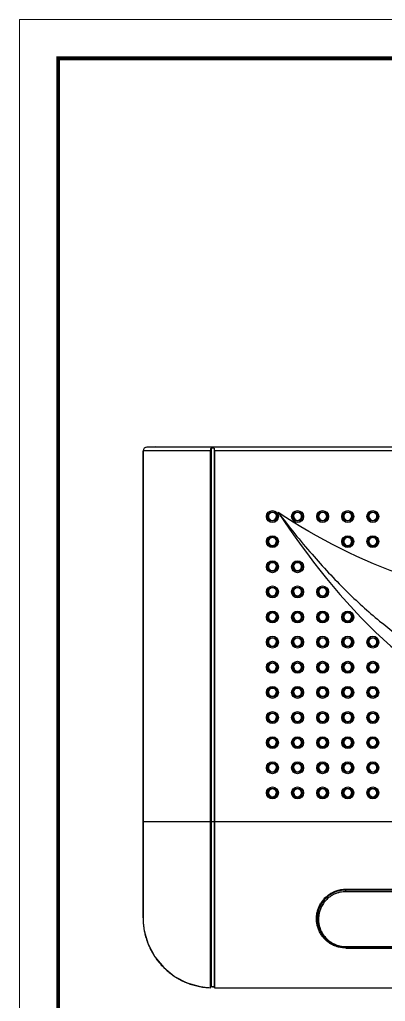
# Model space of a CAD drawing. Header units: millimetres. Extents: x 4086 to 4666, y 411 to 814.
# Drawn here: x 4086.2 to 4181, y 560.1 to 814.1 of the extents above; entities that cross this region are included whole.
import ezdxf

# ---------------------------------------------------------------- set-up
doc = ezdxf.new("R2010")
doc.units = ezdxf.units.MM
doc.layers.add('from', color=7, linetype='Continuous', lineweight=13)

msp = doc.modelspace()

# ---------------------------------------------------------------- linework, layer by layer
at = {"color": 7, "linetype": 'Continuous'}
for p, q in [((4119.187, 703.505), (4121.505, 703.546)), ((4121.513, 703.546), (4119.195, 703.505)), ((4324.896, 703.505), (4119.195, 703.505)), ((4121.505, 703.546), (4324.905, 703.546)), ((4136.205, 703.22), (4136.205, 703.546)), ((4118.205, 581.726), (4118.205, 702.505)), ((4135.707, 702.505), (4118.212, 702.505)), ((4118.212, 702.505), (4118.212, 581.223)), ((4135.707, 563.663), (4135.707, 702.505)), ((4135.805, 703.215), (4135.805, 563.904)), ((4136.605, 703.22), (4136.205, 703.22)), ((4136.605, 703.22), (4136.605, 563.904)), ((4309.705, 702.505), (4136.705, 702.505)), ((4136.705, 702.505), (4136.705, 563.656)), ((4150.656, 685.493), (4150.706, 685.493)), ((4150.809, 685.11), (4150.692, 685.11)), ((4152.717, 685.11), (4152.601, 685.11)), ((4152.703, 685.493), (4152.753, 685.493)), ((4157.156, 685.493), (4157.206, 685.493)), ((4157.605, 684.63), (4157.605, 684.764)), ((4157.657, 684.73), (4157.657, 684.598)), ((4158.147, 684.444), (4158.147, 684.557)), ((4159.217, 685.11), (4159.101, 685.11)), ((4159.203, 685.493), (4159.253, 685.493)), ((4163.656, 685.493), (4163.706, 685.493)), ((4163.809, 685.11), (4163.692, 685.11)), ((4165.703, 685.493), (4165.753, 685.493)), ((4170.156, 685.493), (4170.206, 685.493)), ((4170.309, 685.11), (4170.192, 685.11)), ((4172.217, 685.11), (4172.101, 685.11)), ((4172.203, 685.493), (4172.253, 685.493)), ((4176.656, 685.493), (4176.706, 685.493)), ((4176.809, 685.11), (4176.692, 685.11)), ((4178.717, 685.11), (4178.601, 685.11)), ((4178.703, 685.493), (4178.753, 685.493)), ((4150.656, 678.993), (4150.706, 678.993)), ((4150.867, 678.34), (4151.002, 678.34)), ((4152.407, 678.34), (4152.543, 678.34)), ((4152.703, 678.993), (4152.753, 678.993)), ((4170.156, 678.993), (4170.206, 678.993)), ((4170.367, 678.34), (4170.502, 678.34)), ((4171.907, 678.34), (4172.043, 678.34)), ((4172.203, 678.993), (4172.253, 678.993)), ((4176.656, 678.993), (4176.706, 678.993)), ((4176.867, 678.34), (4177.002, 678.34)), ((4178.407, 678.34), (4178.543, 678.34)), ((4178.703, 678.993), (4178.753, 678.993)), ((4150.598, 672.34), (4150.706, 672.34)), ((4150.656, 672.493), (4150.706, 672.493)), ((4152.703, 672.493), (4152.753, 672.493)), ((4152.703, 672.34), (4152.812, 672.34)), ((4157.156, 672.493), (4157.206, 672.493)), ((4157.605, 671.63), (4157.605, 671.764)), ((4157.657, 671.73), (4157.657, 671.598)), ((4159.203, 672.493), (4159.253, 672.493)), ((4159.203, 672.34), (4159.312, 672.34)), ((4150.656, 665.993), (4150.706, 665.993)), ((4152.703, 665.993), (4152.753, 665.993)), ((4157.156, 665.993), (4157.206, 665.993)), ((4159.203, 665.993), (4159.253, 665.993)), ((4163.656, 665.993), (4163.706, 665.993)), ((4165.703, 665.993), (4165.753, 665.993)), ((4157.605, 665.13), (4157.605, 665.264)), ((4157.657, 665.23), (4157.657, 665.098)), ((4150.656, 659.493), (4150.706, 659.493)), ((4152.703, 659.493), (4152.753, 659.493)), ((4157.156, 659.493), (4157.206, 659.493)), ((4157.605, 658.63), (4157.605, 658.764)), ((4157.657, 658.73), (4157.657, 658.598)), ((4159.203, 659.493), (4159.253, 659.493)), ((4163.656, 659.493), (4163.706, 659.493)), ((4165.703, 659.493), (4165.753, 659.493)), ((4170.156, 659.493), (4170.206, 659.493)), ((4172.203, 659.493), (4172.253, 659.493)), ((4150.656, 652.993), (4150.706, 652.993)), ((4152.703, 652.993), (4152.753, 652.993)), ((4157.156, 652.993), (4157.206, 652.993)), ((4159.203, 652.993), (4159.253, 652.993)), ((4163.656, 652.993), (4163.706, 652.993)), ((4165.703, 652.993), (4165.753, 652.993)), ((4170.156, 652.993), (4170.206, 652.993)), ((4172.203, 652.993), (4172.253, 652.993)), ((4176.656, 652.993), (4176.706, 652.993)), ((4178.703, 652.993), (4178.753, 652.993)), ((4157.605, 652.13), (4157.605, 652.264)), ((4157.657, 652.23), (4157.657, 652.098)), ((4150.656, 646.493), (4150.706, 646.493)), ((4152.703, 646.493), (4152.753, 646.493)), ((4157.156, 646.493), (4157.206, 646.493)), ((4157.605, 645.63), (4157.605, 645.764)), ((4157.657, 645.73), (4157.657, 645.598)), ((4159.203, 646.493), (4159.253, 646.493)), ((4163.656, 646.493), (4163.706, 646.493)), ((4165.703, 646.493), (4165.753, 646.493)), ((4170.156, 646.493), (4170.206, 646.493)), ((4172.203, 646.493), (4172.253, 646.493)), ((4176.656, 646.493), (4176.706, 646.493)), ((4178.703, 646.493), (4178.753, 646.493)), ((4150.656, 639.993), (4150.706, 639.993)), ((4152.703, 639.993), (4152.753, 639.993)), ((4157.156, 639.993), (4157.206, 639.993)), ((4159.203, 639.993), (4159.253, 639.993)), ((4163.656, 639.993), (4163.706, 639.993)), ((4165.703, 639.993), (4165.753, 639.993)), ((4170.156, 639.993), (4170.206, 639.993)), ((4172.203, 639.993), (4172.253, 639.993)), ((4176.656, 639.993), (4176.706, 639.993)), ((4178.703, 639.993), (4178.753, 639.993)), ((4157.605, 639.13), (4157.605, 639.264)), ((4157.657, 639.23), (4157.657, 639.098)), ((4150.656, 633.493), (4150.706, 633.493)), ((4151.3, 632.51), (4152.11, 632.51)), ((4152.703, 633.493), (4152.753, 633.493)), ((4157.156, 633.493), (4157.206, 633.493)), ((4157.605, 632.63), (4157.605, 632.764)), ((4157.657, 632.73), (4157.657, 632.598)), ((4158.147, 632.51), (4158.61, 632.51)), ((4158.147, 632.444), (4158.147, 632.51)), ((4158.154, 632.442), (4158.147, 632.51)), ((4159.203, 633.493), (4159.253, 633.493)), ((4163.656, 633.493), (4163.706, 633.493)), ((4164.3, 632.51), (4165.11, 632.51)), ((4165.703, 633.493), (4165.753, 633.493)), ((4170.156, 633.493), (4170.206, 633.493)), ((4170.8, 632.51), (4171.61, 632.51)), ((4172.203, 633.493), (4172.253, 633.493)), ((4176.656, 633.493), (4176.706, 633.493)), ((4177.3, 632.51), (4178.11, 632.51)), ((4178.703, 633.493), (4178.753, 633.493)), ((4150.656, 626.993), (4150.706, 626.993)), ((4150.737, 626.51), (4150.88, 626.51)), ((4151.167, 626.092), (4151.465, 626.092)), ((4151.945, 626.092), (4152.242, 626.092)), ((4152.529, 626.51), (4152.672, 626.51)), ((4152.703, 626.993), (4152.753, 626.993)), ((4157.156, 626.993), (4157.206, 626.993)), ((4157.605, 626.13), (4157.605, 626.264)), ((4157.657, 626.23), (4157.657, 626.098)), ((4158.147, 625.944), (4158.147, 626.057)), ((4158.202, 625.933), (4158.191, 626.048)), ((4158.445, 626.092), (4158.742, 626.092)), ((4159.029, 626.51), (4159.172, 626.51)), ((4159.203, 626.993), (4159.253, 626.993)), ((4163.656, 626.993), (4163.706, 626.993)), ((4163.737, 626.51), (4163.88, 626.51)), ((4164.167, 626.092), (4164.465, 626.092)), ((4164.945, 626.092), (4165.242, 626.092)), ((4165.529, 626.51), (4165.672, 626.51)), ((4165.703, 626.993), (4165.753, 626.993)), ((4170.156, 626.993), (4170.206, 626.993)), ((4170.237, 626.51), (4170.38, 626.51)), ((4170.667, 626.092), (4170.965, 626.092)), ((4171.445, 626.092), (4171.742, 626.092)), ((4172.029, 626.51), (4172.172, 626.51)), ((4172.203, 626.993), (4172.253, 626.993)), ((4176.656, 626.993), (4176.706, 626.993)), ((4176.737, 626.51), (4176.88, 626.51)), ((4177.167, 626.092), (4177.465, 626.092)), ((4177.945, 626.092), (4178.242, 626.092)), ((4178.529, 626.51), (4178.672, 626.51)), ((4178.703, 626.993), (4178.753, 626.993)), ((4150.656, 620.493), (4150.706, 620.493)), ((4150.697, 620.092), (4150.822, 620.092)), ((4150.814, 619.91), (4150.952, 619.91)), ((4152.457, 619.91), (4152.596, 619.91)), ((4152.588, 620.092), (4152.712, 620.092)), ((4152.703, 620.493), (4152.753, 620.493)), ((4157.156, 620.493), (4157.206, 620.493)), ((4157.605, 619.63), (4157.605, 619.764)), ((4157.657, 619.73), (4157.657, 619.598)), ((4158.957, 619.91), (4159.096, 619.91)), ((4159.088, 620.092), (4159.212, 620.092)), ((4159.203, 620.493), (4159.253, 620.493)), ((4163.656, 620.493), (4163.706, 620.493)), ((4163.697, 620.092), (4163.822, 620.092)), ((4163.814, 619.91), (4163.952, 619.91)), ((4165.457, 619.91), (4165.596, 619.91)), ((4165.588, 620.092), (4165.712, 620.092)), ((4165.703, 620.493), (4165.753, 620.493)), ((4170.156, 620.493), (4170.206, 620.493)), ((4170.197, 620.092), (4170.322, 620.092)), ((4170.314, 619.91), (4170.452, 619.91)), ((4171.957, 619.91), (4172.096, 619.91)), ((4172.088, 620.092), (4172.212, 620.092)), ((4172.203, 620.493), (4172.253, 620.493)), ((4176.656, 620.493), (4176.706, 620.493)), ((4176.697, 620.092), (4176.822, 620.092)), ((4176.814, 619.91), (4176.952, 619.91)), ((4178.457, 619.91), (4178.596, 619.91)), ((4178.588, 620.092), (4178.712, 620.092)), ((4178.703, 620.493), (4178.753, 620.493)), ((4158.147, 619.444), (4158.147, 619.557)), ((4158.205, 619.433), (4158.205, 619.546)), ((4150.598, 613.91), (4150.706, 613.91)), ((4150.656, 613.993), (4150.706, 613.993)), ((4151.37, 613.11), (4151.138, 613.11)), ((4152.271, 613.11), (4152.039, 613.11)), ((4152.703, 613.993), (4152.753, 613.993)), ((4152.703, 613.91), (4152.812, 613.91)), ((4157.156, 613.993), (4157.206, 613.993)), ((4157.605, 613.13), (4157.605, 613.264)), ((4157.657, 613.23), (4157.657, 613.098)), ((4158.147, 612.944), (4158.147, 613.057)), ((4158.192, 612.935), (4158.2, 613.047)), ((4158.771, 613.11), (4158.539, 613.11)), ((4159.203, 613.993), (4159.253, 613.993)), ((4159.203, 613.91), (4159.312, 613.91)), ((4163.598, 613.91), (4163.706, 613.91)), ((4163.656, 613.993), (4163.706, 613.993)), ((4164.37, 613.11), (4164.138, 613.11)), ((4165.271, 613.11), (4165.039, 613.11)), ((4165.703, 613.993), (4165.753, 613.993)), ((4165.703, 613.91), (4165.812, 613.91)), ((4170.098, 613.91), (4170.206, 613.91)), ((4170.156, 613.993), (4170.206, 613.993)), ((4170.87, 613.11), (4170.638, 613.11)), ((4171.771, 613.11), (4171.539, 613.11)), ((4172.203, 613.993), (4172.253, 613.993)), ((4172.203, 613.91), (4172.312, 613.91)), ((4176.598, 613.91), (4176.706, 613.91)), ((4176.656, 613.993), (4176.706, 613.993)), ((4177.37, 613.11), (4177.138, 613.11)), ((4178.271, 613.11), (4178.039, 613.11)), ((4178.703, 613.993), (4178.753, 613.993)), ((4178.703, 613.91), (4178.812, 613.91)), ((4328.198, 606.546), (4118.212, 606.546)), ((4170.705, 589.132), (4275.705, 589.132)), ((4170.705, 589.132), (4170.705, 589.046)), ((4170.705, 589.046), (4190.053, 589.046)), ((4170.705, 588.996), (4178.293, 588.996)), ((4170.705, 588.502), (4170.705, 588.996)), ((4187.711, 588.928), (4170.705, 588.928)), ((4187.687, 588.502), (4170.705, 588.502)), ((4177.792, 588.996), (4177.789, 589.046)), ((4178.419, 589.046), (4178.293, 588.996)), ((4118.212, 581.223), (4118.254, 580.392)), ((4170.705, 574.096), (4170.695, 574.096)), ((4170.705, 574.293), (4187.681, 574.293)), ((4170.705, 574.293), (4170.705, 574.219)), ((4170.705, 574.219), (4187.686, 574.219)), ((4170.705, 574.219), (4170.705, 574.096)), ((4170.705, 574.096), (4178.402, 574.096)), ((4170.705, 574.046), (4189.964, 574.046)), ((4170.705, 573.929), (4170.705, 574.046)), ((4170.705, 573.929), (4275.705, 573.929)), ((4177.905, 574.046), (4177.901, 574.096)), ((4178.402, 574.096), (4178.494, 574.046)), ((4135.707, 563.663), (4135.805, 563.955)), ((4135.805, 563.955), (4136.605, 563.955)), ((4136.205, 563.904), (4135.805, 563.904)), ((4136.205, 563.904), (4136.605, 563.904)), ((4136.605, 563.955), (4136.705, 563.656)), ((4135.708, 563.661), (4135.707, 563.663)), ((4136.7, 563.653), (4309.709, 563.653)), ((4136.705, 563.656), (4136.704, 563.653)), ((4136.705, 563.656), (4309.705, 563.656))]:
    msp.add_line(p, q, dxfattribs=at)
msp.add_lwpolyline([(4118.254, 580.392), (4118.514, 578.401), (4119.539, 574.895), (4121.239, 571.676), (4123.546, 568.876), (4126.354, 566.596), (4129.555, 564.932), (4133.013, 563.942), (4135.708, 563.66)], dxfattribs=at)
for centre, radius in [((4151.705, 685.546), 1.544), ((4151.705, 685.546), 1.245), ((4158.205, 685.546), 1.544), ((4158.205, 685.546), 1.245), ((4164.705, 685.546), 1.544), ((4164.705, 685.546), 1.245), ((4171.205, 685.546), 1.544), ((4171.205, 685.546), 1.245), ((4177.705, 685.546), 1.544), ((4177.705, 685.546), 1.245), ((4151.705, 679.046), 1.544), ((4171.205, 679.046), 1.544), ((4177.705, 679.046), 1.544), ((4151.705, 679.046), 1.245), ((4171.205, 679.046), 1.245), ((4177.705, 679.046), 1.245), ((4151.705, 672.546), 1.544), ((4151.705, 672.546), 1.245), ((4158.205, 672.546), 1.544), ((4158.205, 672.546), 1.245), ((4151.705, 666.046), 1.544), ((4151.705, 666.046), 1.245), ((4158.205, 666.046), 1.544), ((4158.205, 666.046), 1.245), ((4164.705, 666.046), 1.544), ((4164.705, 666.046), 1.245), ((4151.705, 659.546), 1.544), ((4151.705, 659.546), 1.245), ((4158.205, 659.546), 1.544), ((4158.205, 659.546), 1.245), ((4164.705, 659.546), 1.544), ((4164.705, 659.546), 1.245), ((4171.205, 659.546), 1.544), ((4171.205, 659.546), 1.245), ((4151.705, 653.046), 1.544), ((4151.705, 653.046), 1.245), ((4158.205, 653.046), 1.544), ((4158.205, 653.046), 1.245), ((4164.705, 653.046), 1.544), ((4164.705, 653.046), 1.245), ((4171.205, 653.046), 1.544), ((4171.205, 653.046), 1.245), ((4177.705, 653.046), 1.544), ((4177.705, 653.046), 1.245), ((4151.705, 646.546), 1.544), ((4151.705, 646.546), 1.245), ((4158.205, 646.546), 1.544), ((4158.205, 646.546), 1.245), ((4164.705, 646.546), 1.544), ((4164.705, 646.546), 1.245), ((4171.205, 646.546), 1.544), ((4171.205, 646.546), 1.245), ((4177.705, 646.546), 1.544), ((4177.705, 646.546), 1.245), ((4151.705, 640.046), 1.544), ((4151.705, 640.046), 1.245), ((4158.205, 640.046), 1.544), ((4158.205, 640.046), 1.245), ((4164.705, 640.046), 1.544), ((4164.705, 640.046), 1.245), ((4171.205, 640.046), 1.544), ((4171.205, 640.046), 1.245), ((4177.705, 640.046), 1.544), ((4177.705, 640.046), 1.245), ((4151.705, 633.546), 1.544), ((4158.205, 633.546), 1.544), ((4164.705, 633.546), 1.544), ((4171.205, 633.546), 1.544), ((4177.705, 633.546), 1.544), ((4151.705, 633.546), 1.245), ((4158.205, 633.546), 1.245), ((4164.705, 633.546), 1.245), ((4171.205, 633.546), 1.245), ((4177.705, 633.546), 1.245), ((4151.705, 627.046), 1.544), ((4151.705, 627.046), 1.245), ((4158.205, 627.046), 1.544), ((4158.205, 627.046), 1.245), ((4164.705, 627.046), 1.544), ((4164.705, 627.046), 1.245), ((4171.205, 627.046), 1.544), ((4171.205, 627.046), 1.245), ((4177.705, 627.046), 1.544), ((4177.705, 627.046), 1.245), ((4151.705, 620.546), 1.544), ((4151.705, 620.546), 1.245), ((4158.205, 620.546), 1.544), ((4158.205, 620.546), 1.245), ((4164.705, 620.546), 1.544), ((4164.705, 620.546), 1.245), ((4171.205, 620.546), 1.544), ((4171.205, 620.546), 1.245), ((4177.705, 620.546), 1.544), ((4177.705, 620.546), 1.245), ((4151.705, 614.046), 1.544), ((4151.705, 614.046), 1.245), ((4158.205, 614.046), 1.544), ((4158.205, 614.046), 1.245), ((4164.705, 614.046), 1.544), ((4164.705, 614.046), 1.245), ((4171.205, 614.046), 1.544), ((4171.205, 614.046), 1.245), ((4177.705, 614.046), 1.544), ((4177.705, 614.046), 1.245)]:
    msp.add_circle(centre, radius, dxfattribs=at)
for centre, radius, start, end in [((4119.205, 702.505), 1, 91.00932, 180.02761), ((4119.212, 702.505), 1, 90.98926, 180.00097), ((4136.204, 685.715), 17.504, 89.99845, 91.30757), ((4151.705, 685.546), 1.05, 357.13905, 182.86095), ((4158.205, 685.546), 1.05, 357.13905, 182.86095), ((4164.705, 685.546), 1.05, 357.13905, 182.86095), ((4171.205, 685.546), 1.05, 357.13905, 182.86095), ((4177.705, 685.546), 1.05, 357.13905, 182.86095), ((4153.015, 683.252), 3.254, 137.22453, 137.976), ((4151.705, 685.546), 1.113, 185.9466, 354.0534), ((4152.913, 683.347), 3.115, 136.43339, 137.22474), ((4151.705, 685.546), 1, 183.00412, 356.99588), ((4150.446, 683.3), 3.183, 42.01569, 43.55809), ((4159.515, 683.252), 3.254, 137.22453, 137.976), ((4158.205, 685.546), 1.113, 185.9466, 354.0534), ((4159.413, 683.347), 3.115, 136.43339, 137.22474), ((4158.205, 685.546), 1, 183.00412, 356.99588), ((4156.946, 683.3), 3.183, 42.01569, 43.55809), ((4166.015, 683.252), 3.254, 137.22453, 137.976), ((4164.705, 685.546), 1.113, 185.9466, 354.0534), ((4165.913, 683.347), 3.115, 136.43339, 137.22474), ((4164.705, 685.546), 1, 183.00412, 356.99588), ((4167.705, 684.046), 2.361, 143.75431, 152.31322), ((4163.446, 683.3), 3.183, 42.01569, 43.55809), ((4172.515, 683.252), 3.254, 137.22453, 137.976), ((4171.205, 685.546), 1.113, 185.9466, 354.0534), ((4172.413, 683.347), 3.115, 136.43339, 137.22474), ((4171.205, 685.546), 1, 183.00412, 356.99588), ((4169.946, 683.3), 3.183, 42.01569, 43.55809), ((4179.015, 683.252), 3.254, 137.22453, 137.976), ((4177.705, 685.546), 1.113, 185.9466, 354.0534), ((4178.913, 683.347), 3.115, 136.43339, 137.22474), ((4177.705, 685.546), 1, 183.00412, 356.99588), ((4176.446, 683.3), 3.183, 42.01569, 43.55809), ((4153.015, 676.752), 3.254, 137.22453, 137.976), ((4151.705, 679.046), 1.113, 185.9466, 354.0534), ((4152.913, 676.847), 3.115, 136.43339, 137.22474), ((4151.705, 679.046), 1.05, 357.13905, 182.86095), ((4151.705, 679.046), 1, 183.00412, 356.99588), ((4150.446, 676.8), 3.183, 42.01569, 43.55809), ((4172.515, 676.752), 3.254, 137.22453, 137.976), ((4171.205, 679.046), 1.113, 185.9466, 354.0534), ((4172.413, 676.847), 3.115, 136.43339, 137.22474), ((4171.205, 679.046), 1.05, 357.13905, 182.86095), ((4171.205, 679.046), 1, 183.00412, 356.99588), ((4169.946, 676.8), 3.183, 42.01569, 43.55809), ((4179.015, 676.752), 3.254, 137.22453, 137.976), ((4177.705, 679.046), 1.113, 185.9466, 354.0534), ((4178.913, 676.847), 3.115, 136.43339, 137.22474), ((4177.705, 679.046), 1.05, 357.13905, 182.86095), ((4177.705, 679.046), 1, 183.00412, 356.99588), ((4176.446, 676.8), 3.183, 42.01569, 43.55809), ((4151.705, 672.546), 1.05, 357.13905, 182.86095), ((4158.205, 672.546), 1.05, 357.13905, 182.86095), ((4153.015, 670.252), 3.254, 137.22453, 137.976), ((4151.705, 672.546), 1.113, 185.9466, 354.0534), ((4152.913, 670.347), 3.115, 136.43339, 137.22474), ((4151.705, 672.546), 1, 183.00412, 356.99588), ((4150.446, 670.3), 3.183, 42.01569, 43.55809), ((4159.515, 670.252), 3.254, 137.22453, 137.976), ((4158.205, 672.546), 1.113, 185.9466, 354.0534), ((4159.413, 670.347), 3.115, 136.43339, 137.22474), ((4158.205, 672.546), 1, 183.00412, 356.99588), ((4156.946, 670.3), 3.183, 42.01569, 43.55809), ((4153.015, 663.752), 3.254, 137.22453, 137.976), ((4151.705, 666.046), 1.113, 185.9466, 354.0534), ((4152.913, 663.847), 3.115, 136.43339, 137.22474), ((4151.705, 666.046), 1.05, 357.13905, 182.86095), ((4151.705, 666.046), 1, 183.00412, 356.99588), ((4150.446, 663.8), 3.183, 42.01569, 43.55809), ((4159.515, 663.752), 3.254, 137.22453, 137.976), ((4158.205, 666.046), 1.113, 185.9466, 354.0534), ((4159.413, 663.847), 3.115, 136.43339, 137.22474), ((4158.205, 666.046), 1.05, 357.13905, 182.86095), ((4158.205, 666.046), 1, 183.00412, 356.99588), ((4156.946, 663.8), 3.183, 42.01569, 43.55809), ((4166.015, 663.752), 3.254, 137.22453, 137.976), ((4164.705, 666.046), 1.113, 185.9466, 354.0534), ((4165.913, 663.847), 3.115, 136.43339, 137.22474), ((4164.705, 666.046), 1.05, 357.13905, 182.86095), ((4164.705, 666.046), 1, 183.00412, 356.99588), ((4163.446, 663.8), 3.183, 42.01569, 43.55809), ((4151.705, 659.546), 1.05, 357.13905, 182.86095), ((4158.205, 659.546), 1.05, 357.13905, 182.86095), ((4164.705, 659.546), 1.05, 357.13905, 182.86095), ((4171.205, 659.546), 1.05, 357.13905, 182.86095), ((4153.015, 657.252), 3.254, 137.22453, 137.976), ((4151.705, 659.546), 1.113, 185.9466, 354.0534), ((4152.913, 657.347), 3.115, 136.43339, 137.22474), ((4151.705, 659.546), 1, 183.00412, 356.99588), ((4150.446, 657.3), 3.183, 42.01569, 43.55809), ((4159.515, 657.252), 3.254, 137.22453, 137.976), ((4158.205, 659.546), 1.113, 185.9466, 354.0534), ((4159.413, 657.347), 3.115, 136.43339, 137.22474), ((4158.205, 659.546), 1, 183.00412, 356.99588), ((4156.946, 657.3), 3.183, 42.01569, 43.55809), ((4166.015, 657.252), 3.254, 137.22453, 137.976), ((4164.705, 659.546), 1.113, 185.9466, 354.0534), ((4165.913, 657.347), 3.115, 136.43339, 137.22474), ((4164.705, 659.546), 1, 183.00412, 356.99588), ((4163.446, 657.3), 3.183, 42.01569, 43.55809), ((4172.515, 657.252), 3.254, 137.22453, 137.976), ((4171.205, 659.546), 1.113, 185.9466, 354.0534), ((4172.413, 657.347), 3.115, 136.43339, 137.22474), ((4171.205, 659.546), 1, 183.00412, 356.99588), ((4169.946, 657.3), 3.183, 42.01569, 43.55809), ((4153.015, 650.752), 3.254, 137.22453, 137.976), ((4151.705, 653.046), 1.113, 185.9466, 354.0534), ((4152.913, 650.847), 3.115, 136.43339, 137.22474), ((4151.705, 653.046), 1.05, 357.13905, 182.86095), ((4151.705, 653.046), 1, 183.00412, 356.99588), ((4150.446, 650.8), 3.183, 42.01569, 43.55809), ((4159.515, 650.752), 3.254, 137.22453, 137.976), ((4158.205, 653.046), 1.113, 185.9466, 354.0534), ((4159.413, 650.847), 3.115, 136.43339, 137.22474), ((4158.205, 653.046), 1.05, 357.13905, 182.86095), ((4158.205, 653.046), 1, 183.00412, 356.99588), ((4156.946, 650.8), 3.183, 42.01569, 43.55809), ((4166.015, 650.752), 3.254, 137.22453, 137.976), ((4164.705, 653.046), 1.113, 185.9466, 354.0534), ((4165.913, 650.847), 3.115, 136.43339, 137.22474), ((4164.705, 653.046), 1.05, 357.13905, 182.86095), ((4164.705, 653.046), 1, 183.00412, 356.99588), ((4163.446, 650.8), 3.183, 42.01569, 43.55809), ((4172.515, 650.752), 3.254, 137.22453, 137.976), ((4171.205, 653.046), 1.113, 185.9466, 354.0534), ((4172.413, 650.847), 3.115, 136.43339, 137.22474), ((4171.205, 653.046), 1.05, 357.13905, 182.86095), ((4171.205, 653.046), 1, 183.00412, 356.99588), ((4169.946, 650.8), 3.183, 42.01569, 43.55809), ((4179.015, 650.752), 3.254, 137.22453, 137.976), ((4177.705, 653.046), 1.113, 185.9466, 354.0534), ((4178.913, 650.847), 3.115, 136.43339, 137.22474), ((4177.705, 653.046), 1.05, 357.13905, 182.86095), ((4177.705, 653.046), 1, 183.00412, 356.99588), ((4176.446, 650.8), 3.183, 42.01569, 43.55809), ((4151.705, 646.546), 1.05, 357.13905, 182.86095), ((4158.205, 646.546), 1.05, 357.13905, 182.86095), ((4164.705, 646.546), 1.05, 357.13905, 182.86095), ((4171.205, 646.546), 1.05, 357.13905, 182.86095), ((4177.705, 646.546), 1.05, 357.13905, 182.86095), ((4153.015, 644.252), 3.254, 137.22453, 137.976), ((4151.705, 646.546), 1.113, 185.9466, 354.0534), ((4152.913, 644.347), 3.115, 136.43339, 137.22474), ((4151.705, 646.546), 1, 183.00412, 356.99588), ((4150.446, 644.3), 3.183, 42.01569, 43.55809), ((4159.515, 644.252), 3.254, 137.22453, 137.976), ((4158.205, 646.546), 1.113, 185.9466, 354.0534), ((4159.413, 644.347), 3.115, 136.43339, 137.22474), ((4158.205, 646.546), 1, 183.00412, 356.99588), ((4156.946, 644.3), 3.183, 42.01569, 43.55809), ((4166.015, 644.252), 3.254, 137.22453, 137.976), ((4164.705, 646.546), 1.113, 185.9466, 354.0534), ((4165.913, 644.347), 3.115, 136.43339, 137.22474), ((4164.705, 646.546), 1, 183.00412, 356.99588), ((4163.446, 644.3), 3.183, 42.01569, 43.55809), ((4172.515, 644.252), 3.254, 137.22453, 137.976), ((4171.205, 646.546), 1.113, 185.9466, 354.0534), ((4172.413, 644.347), 3.115, 136.43339, 137.22474), ((4171.205, 646.546), 1, 183.00412, 356.99588), ((4169.946, 644.3), 3.183, 42.01569, 43.55809), ((4179.015, 644.252), 3.254, 137.22453, 137.976), ((4177.705, 646.546), 1.113, 185.9466, 354.0534), ((4178.913, 644.347), 3.115, 136.43339, 137.22474), ((4177.705, 646.546), 1, 183.00412, 356.99588), ((4176.446, 644.3), 3.183, 42.01569, 43.55809), ((4153.015, 637.752), 3.254, 137.22453, 137.976), ((4151.705, 640.046), 1.113, 185.9466, 354.0534), ((4152.913, 637.847), 3.115, 136.43339, 137.22474), ((4151.705, 640.046), 1.05, 357.13905, 182.86095), ((4151.705, 640.046), 1, 183.00412, 356.99588), ((4150.446, 637.8), 3.183, 42.01569, 43.55809), ((4159.515, 637.752), 3.254, 137.22453, 137.976), ((4158.205, 640.046), 1.113, 185.9466, 354.0534), ((4159.413, 637.847), 3.115, 136.43339, 137.22474), ((4158.205, 640.046), 1.05, 357.13905, 182.86095), ((4158.205, 640.046), 1, 183.00412, 356.99588), ((4156.946, 637.8), 3.183, 42.01569, 43.55809), ((4166.015, 637.752), 3.254, 137.22453, 137.976), ((4164.705, 640.046), 1.113, 185.9466, 354.0534), ((4165.913, 637.847), 3.115, 136.43339, 137.22474), ((4164.705, 640.046), 1.05, 357.13905, 182.86095), ((4164.705, 640.046), 1, 183.00412, 356.99588), ((4163.446, 637.8), 3.183, 42.01569, 43.55809), ((4172.515, 637.752), 3.254, 137.22453, 137.976), ((4171.205, 640.046), 1.113, 185.9466, 354.0534), ((4172.413, 637.847), 3.115, 136.43339, 137.22474), ((4171.205, 640.046), 1.05, 357.13905, 182.86095), ((4171.205, 640.046), 1, 183.00412, 356.99588), ((4169.946, 637.8), 3.183, 42.01569, 43.55809), ((4179.015, 637.752), 3.254, 137.22453, 137.976), ((4177.705, 640.046), 1.113, 185.9466, 354.0534), ((4178.913, 637.847), 3.115, 136.43339, 137.22474), ((4177.705, 640.046), 1.05, 357.13905, 182.86095), ((4177.705, 640.046), 1, 183.00412, 356.99588), ((4176.446, 637.8), 3.183, 42.01569, 43.55809), ((4153.015, 631.252), 3.254, 137.22453, 137.976), ((4151.705, 633.546), 1.113, 185.9466, 354.0534), ((4152.913, 631.347), 3.115, 136.43339, 137.22474), ((4151.705, 633.546), 1.05, 357.13905, 182.86095), ((4151.705, 633.546), 1, 183.00412, 356.99588), ((4150.446, 631.3), 3.183, 42.01569, 43.55809), ((4159.515, 631.252), 3.254, 137.22453, 137.976), ((4158.205, 633.546), 1.113, 185.9466, 354.0534), ((4159.413, 631.347), 3.115, 136.43339, 137.22474), ((4158.205, 633.546), 1.05, 357.13905, 182.86095), ((4158.205, 633.546), 1, 183.00412, 356.99588), ((4156.946, 631.3), 3.183, 42.01569, 43.55809), ((4166.015, 631.252), 3.254, 137.22453, 137.976), ((4164.705, 633.546), 1.113, 185.9466, 354.0534), ((4165.913, 631.347), 3.115, 136.43339, 137.22474), ((4164.705, 633.546), 1.05, 357.13905, 182.86095), ((4164.705, 633.546), 1, 183.00412, 356.99588), ((4163.446, 631.3), 3.183, 42.01569, 43.55809), ((4172.515, 631.252), 3.254, 137.22453, 137.976), ((4171.205, 633.546), 1.113, 185.9466, 354.0534), ((4172.413, 631.347), 3.115, 136.43339, 137.22474), ((4171.205, 633.546), 1.05, 357.13905, 182.86095), ((4171.205, 633.546), 1, 183.00412, 356.99588), ((4169.946, 631.3), 3.183, 42.01569, 43.55809), ((4179.015, 631.252), 3.254, 137.22453, 137.976), ((4177.705, 633.546), 1.113, 185.9466, 354.0534), ((4178.913, 631.347), 3.115, 136.43339, 137.22474), ((4177.705, 633.546), 1.05, 357.13905, 182.86095), ((4177.705, 633.546), 1, 183.00412, 356.99588), ((4176.446, 631.3), 3.183, 42.01569, 43.55809), ((4151.705, 627.046), 1.05, 357.13905, 182.86095), ((4158.205, 627.046), 1.05, 357.13905, 182.86095), ((4164.705, 627.046), 1.05, 357.13905, 182.86095), ((4171.205, 627.046), 1.05, 357.13905, 182.86095), ((4177.705, 627.046), 1.05, 357.13905, 182.86095), ((4153.015, 624.752), 3.254, 137.22453, 137.976), ((4151.705, 627.046), 1.113, 185.9466, 354.0534), ((4152.913, 624.847), 3.115, 136.43339, 137.22474), ((4151.705, 627.046), 1, 183.00412, 356.99588), ((4150.446, 624.8), 3.183, 42.01569, 43.55809), ((4159.515, 624.752), 3.254, 137.22453, 137.976), ((4158.205, 627.046), 1.113, 185.9466, 354.0534), ((4159.413, 624.847), 3.115, 136.43339, 137.22474), ((4158.205, 627.046), 1, 183.00412, 356.99588), ((4156.946, 624.8), 3.183, 42.01569, 43.55809), ((4166.015, 624.752), 3.254, 137.22453, 137.976), ((4164.705, 627.046), 1.113, 185.9466, 354.0534), ((4165.913, 624.847), 3.115, 136.43339, 137.22474), ((4164.705, 627.046), 1, 183.00412, 356.99588), ((4163.446, 624.8), 3.183, 42.01569, 43.55809), ((4172.515, 624.752), 3.254, 137.22453, 137.976), ((4171.205, 627.046), 1.113, 185.9466, 354.0534), ((4172.413, 624.847), 3.115, 136.43339, 137.22474), ((4171.205, 627.046), 1, 183.00412, 356.99588), ((4169.946, 624.8), 3.183, 42.01569, 43.55809), ((4179.015, 624.752), 3.254, 137.22453, 137.976), ((4177.705, 627.046), 1.113, 185.9466, 354.0534), ((4178.913, 624.847), 3.115, 136.43339, 137.22474), ((4177.705, 627.046), 1, 183.00412, 356.99588), ((4176.446, 624.8), 3.183, 42.01569, 43.55809), ((4153.015, 618.252), 3.254, 137.22453, 137.976), ((4151.705, 620.546), 1.113, 185.9466, 354.0534), ((4152.913, 618.347), 3.115, 136.43339, 137.22474), ((4151.705, 620.546), 1.05, 357.13905, 182.86095), ((4151.705, 620.546), 1, 183.00412, 356.99588), ((4150.446, 618.3), 3.183, 42.01569, 43.55809), ((4159.515, 618.252), 3.254, 137.22453, 137.976), ((4158.205, 620.546), 1.113, 185.9466, 354.0534), ((4159.413, 618.347), 3.115, 136.43339, 137.22474), ((4158.205, 620.546), 1.05, 357.13905, 182.86095), ((4158.205, 620.546), 1, 183.00412, 356.99588), ((4156.946, 618.3), 3.183, 42.01569, 43.55809), ((4166.015, 618.252), 3.254, 137.22453, 137.976), ((4164.705, 620.546), 1.113, 185.9466, 354.0534), ((4165.913, 618.347), 3.115, 136.43339, 137.22474), ((4164.705, 620.546), 1.05, 357.13905, 182.86095), ((4164.705, 620.546), 1, 183.00412, 356.99588), ((4163.446, 618.3), 3.183, 42.01569, 43.55809), ((4172.515, 618.252), 3.254, 137.22453, 137.976), ((4171.205, 620.546), 1.113, 185.9466, 354.0534), ((4172.413, 618.347), 3.115, 136.43339, 137.22474), ((4171.205, 620.546), 1.05, 357.13905, 182.86095), ((4171.205, 620.546), 1, 183.00412, 356.99588), ((4169.946, 618.3), 3.183, 42.01569, 43.55809), ((4179.015, 618.252), 3.254, 137.22453, 137.976), ((4177.705, 620.546), 1.113, 185.9466, 354.0534), ((4178.913, 618.347), 3.115, 136.43339, 137.22474), ((4177.705, 620.546), 1.05, 357.13905, 182.86095), ((4177.705, 620.546), 1, 183.00412, 356.99588), ((4176.446, 618.3), 3.183, 42.01569, 43.55809), ((4151.705, 614.046), 1.05, 357.13905, 182.86095), ((4158.205, 614.046), 1.05, 357.13905, 182.86095), ((4164.705, 614.046), 1.05, 357.13905, 182.86095), ((4171.205, 614.046), 1.05, 357.13905, 182.86095), ((4177.705, 614.046), 1.05, 357.13905, 182.86095), ((4153.015, 611.752), 3.254, 137.22453, 137.976), ((4151.705, 614.046), 1.113, 185.9466, 354.0534), ((4152.913, 611.847), 3.115, 136.43339, 137.22474), ((4151.705, 614.046), 1, 183.00412, 356.99588), ((4150.446, 611.8), 3.183, 42.01569, 43.55809), ((4159.515, 611.752), 3.254, 137.22453, 137.976), ((4158.205, 614.046), 1.113, 185.9466, 354.0534), ((4159.413, 611.847), 3.115, 136.43339, 137.22474), ((4158.205, 614.046), 1, 183.00412, 356.99588), ((4156.946, 611.8), 3.183, 42.01569, 43.55809), ((4166.015, 611.752), 3.254, 137.22453, 137.976), ((4164.705, 614.046), 1.113, 185.9466, 354.0534), ((4165.913, 611.847), 3.115, 136.43339, 137.22474), ((4164.705, 614.046), 1, 183.00412, 356.99588), ((4163.446, 611.8), 3.183, 42.01569, 43.55809), ((4172.515, 611.752), 3.254, 137.22453, 137.976), ((4171.205, 614.046), 1.113, 185.9466, 354.0534), ((4172.413, 611.847), 3.115, 136.43339, 137.22474), ((4171.205, 614.046), 1, 183.00412, 356.99588), ((4169.946, 611.8), 3.183, 42.01569, 43.55809), ((4179.015, 611.752), 3.254, 137.22453, 137.976), ((4177.705, 614.046), 1.113, 185.9466, 354.0534), ((4178.913, 611.847), 3.115, 136.43339, 137.22474), ((4177.705, 614.046), 1, 183.00412, 356.99588), ((4176.446, 611.8), 3.183, 42.01569, 43.55809)]:
    msp.add_arc(centre, radius, start, end, dxfattribs=at)
for centre, major_axis, ratio, start_param, end_param in [((4136.371, 702.505), (0, 1), 0.3333325, -1.570793, -0.7753976), ((4167.705, 684.133), (0, 2.324), 0.9992992, 1.1369841, 1.3060924)]:
    msp.add_ellipse(centre, major_axis=major_axis, ratio=ratio, start_param=start_param, end_param=end_param, dxfattribs=at)
for points, start_tangent, end_tangent in [([(4135.707, 702.505), (4135.718, 702.765), (4135.752, 703.007), (4135.805, 703.215)], (0.0000009, 1), (0.3161225, 0.9487184)), ([(4153.205, 686.546), (4216.339, 635.046)], (0.5583764, -0.8295877), (0.9895477, -0.1442063)), ([(4293.205, 686.546), (4223.205, 663.546), (4153.205, 686.546)], (-0.8357055, -0.5491779), (-0.8357055, 0.5491779)), ([(4153.205, 686.546), (4161.955, 675.764), (4170.705, 666.421), (4179.455, 658.514), (4188.205, 652.046), (4196.955, 647.014), (4205.705, 643.421), (4214.455, 641.264), (4223.205, 640.546), (4231.955, 641.264), (4240.705, 643.421), (4249.455, 647.014), (4258.205, 652.046), (4266.955, 658.514), (4275.705, 666.421), (4284.455, 675.764), (4293.205, 686.546)], (0.6055218, -0.7958287), (0.6055218, 0.7958287)), ([(4170.705, 573.929), (4169.872, 573.974), (4169.052, 574.111), (4168.274, 574.328), (4167.562, 574.61), (4166.909, 574.946), (4166.282, 575.351), (4165.66, 575.849), (4165.039, 576.469), (4164.439, 577.235), (4163.918, 578.118), (4163.521, 579.061), (4163.263, 580.007), (4163.132, 580.941), (4163.116, 581.856), (4163.207, 582.747), (4163.4, 583.619), (4163.702, 584.476), (4164.118, 585.317), (4164.65, 586.121), (4165.297, 586.87), (4166.036, 587.527), (4166.864, 588.089), (4167.754, 588.535), (4168.703, 588.863), (4169.689, 589.063), (4170.705, 589.132)], (-1, 0), (1, 0)), ([(4170.705, 589.046), (4169.938, 589.006), (4169.167, 588.886), (4168.387, 588.679), (4167.634, 588.388), (4167.279, 588.218), (4166.935, 588.029), (4166.298, 587.615), (4165.747, 587.173), (4165.247, 586.69), (4164.782, 586.147), (4164.365, 585.553), (4164.001, 584.907), (4163.7, 584.227), (4163.473, 583.534), (4163.316, 582.834), (4163.206, 581.427), (4163.359, 580.033), (4163.782, 578.661), (4164.496, 577.339), (4165.47, 576.175), (4166.635, 575.246), (4167.268, 574.879), (4167.93, 574.578), (4168.621, 574.341), (4169.325, 574.174), (4170.705, 574.046)], (-1, 0), (1, 0)), ([(4170.695, 574.096), (4170.112, 574.119), (4169.502, 574.193), (4168.874, 574.324), (4168.243, 574.514), (4167.624, 574.762), (4167.016, 575.073), (4165.844, 575.899), (4164.793, 577.012), (4163.937, 578.432), (4163.617, 579.252), (4163.391, 580.125), (4163.273, 581.024), (4163.264, 581.925), (4163.556, 583.644), (4164.205, 585.186), (4165.148, 586.508), (4166.326, 587.573), (4167.682, 588.355), (4169.16, 588.834), (4170.705, 588.996)], (-0.9999992, 0.0012549), (1, 0)), ([(4170.705, 588.928), (4169.975, 588.892), (4169.173, 588.767), (4168.302, 588.525), (4167.376, 588.134), (4166.462, 587.585), (4165.593, 586.868), (4164.811, 585.983), (4164.187, 584.998), (4163.749, 583.991), (4163.483, 583.021), (4163.359, 582.13), (4163.343, 581.302), (4163.423, 580.455), (4163.619, 579.559), (4163.909, 578.731), (4164.299, 577.936), (4164.852, 577.104), (4165.569, 576.298), (4166.35, 575.639), (4167.143, 575.134), (4167.93, 574.759), (4168.696, 574.497), (4169.422, 574.331), (4170.093, 574.244), (4170.705, 574.219)], (-1, -0.0000143), (1, -0.0000449)), ([(4170.705, 588.502), (4170.006, 588.468), (4169.237, 588.347), (4168.402, 588.114), (4167.514, 587.737), (4166.637, 587.207), (4165.804, 586.515), (4165.054, 585.662), (4164.455, 584.711), (4164.034, 583.739), (4163.778, 582.803), (4163.659, 581.943), (4163.643, 581.143), (4163.718, 580.324), (4163.905, 579.46), (4164.182, 578.659), (4164.556, 577.891), (4165.086, 577.086), (4165.773, 576.306), (4166.522, 575.669), (4167.284, 575.18), (4168.04, 574.817), (4168.775, 574.563), (4169.473, 574.402), (4170.117, 574.318), (4170.705, 574.293)], (-1, -0.0000282), (1, -0.0001503)), ([(4118.205, 581.726), (4118.205, 581.721)], (0.0000664, -1), (0.1816516, -0.9833629)), ([(4118.254, 580.392), (4118.328, 579.627), (4118.555, 578.191), (4118.878, 576.837), (4119.303, 575.511), (4119.834, 574.208), (4120.465, 572.95), (4121.192, 571.749), (4122.01, 570.61), (4122.914, 569.538), (4123.897, 568.539), (4124.952, 567.62), (4126.076, 566.785), (4127.264, 566.039), (4128.511, 565.388), (4129.792, 564.842), (4131.099, 564.4), (4132.479, 564.05), (4134.003, 563.793), (4135.707, 563.663)], (0.0743521, -0.9972321), (0.9996005, -0.0282625)), ([(4135.805, 563.904), (4135.753, 563.764)], (-0.3387116, -0.9408902), (-0.3148635, -0.9491369))]:
    msp.add_spline(points, degree=3, dxfattribs=dict(at, start_tangent=start_tangent, end_tangent=end_tangent))
at = {"layer": 'from'}
msp.add_lwpolyline([(4086.243, 410.979), (4666.302, 410.979), (4666.302, 814.068), (4086.243, 814.068)], close=True, dxfattribs=at)
at = {"layer": 'from', "const_width": 1}
msp.add_lwpolyline([(4096.239, 420.976), (4096.239, 804.071), (4656.305, 804.071), (4656.305, 420.976), (4096.239, 420.976)], dxfattribs=at)

doc.saveas('drawing.dxf')
